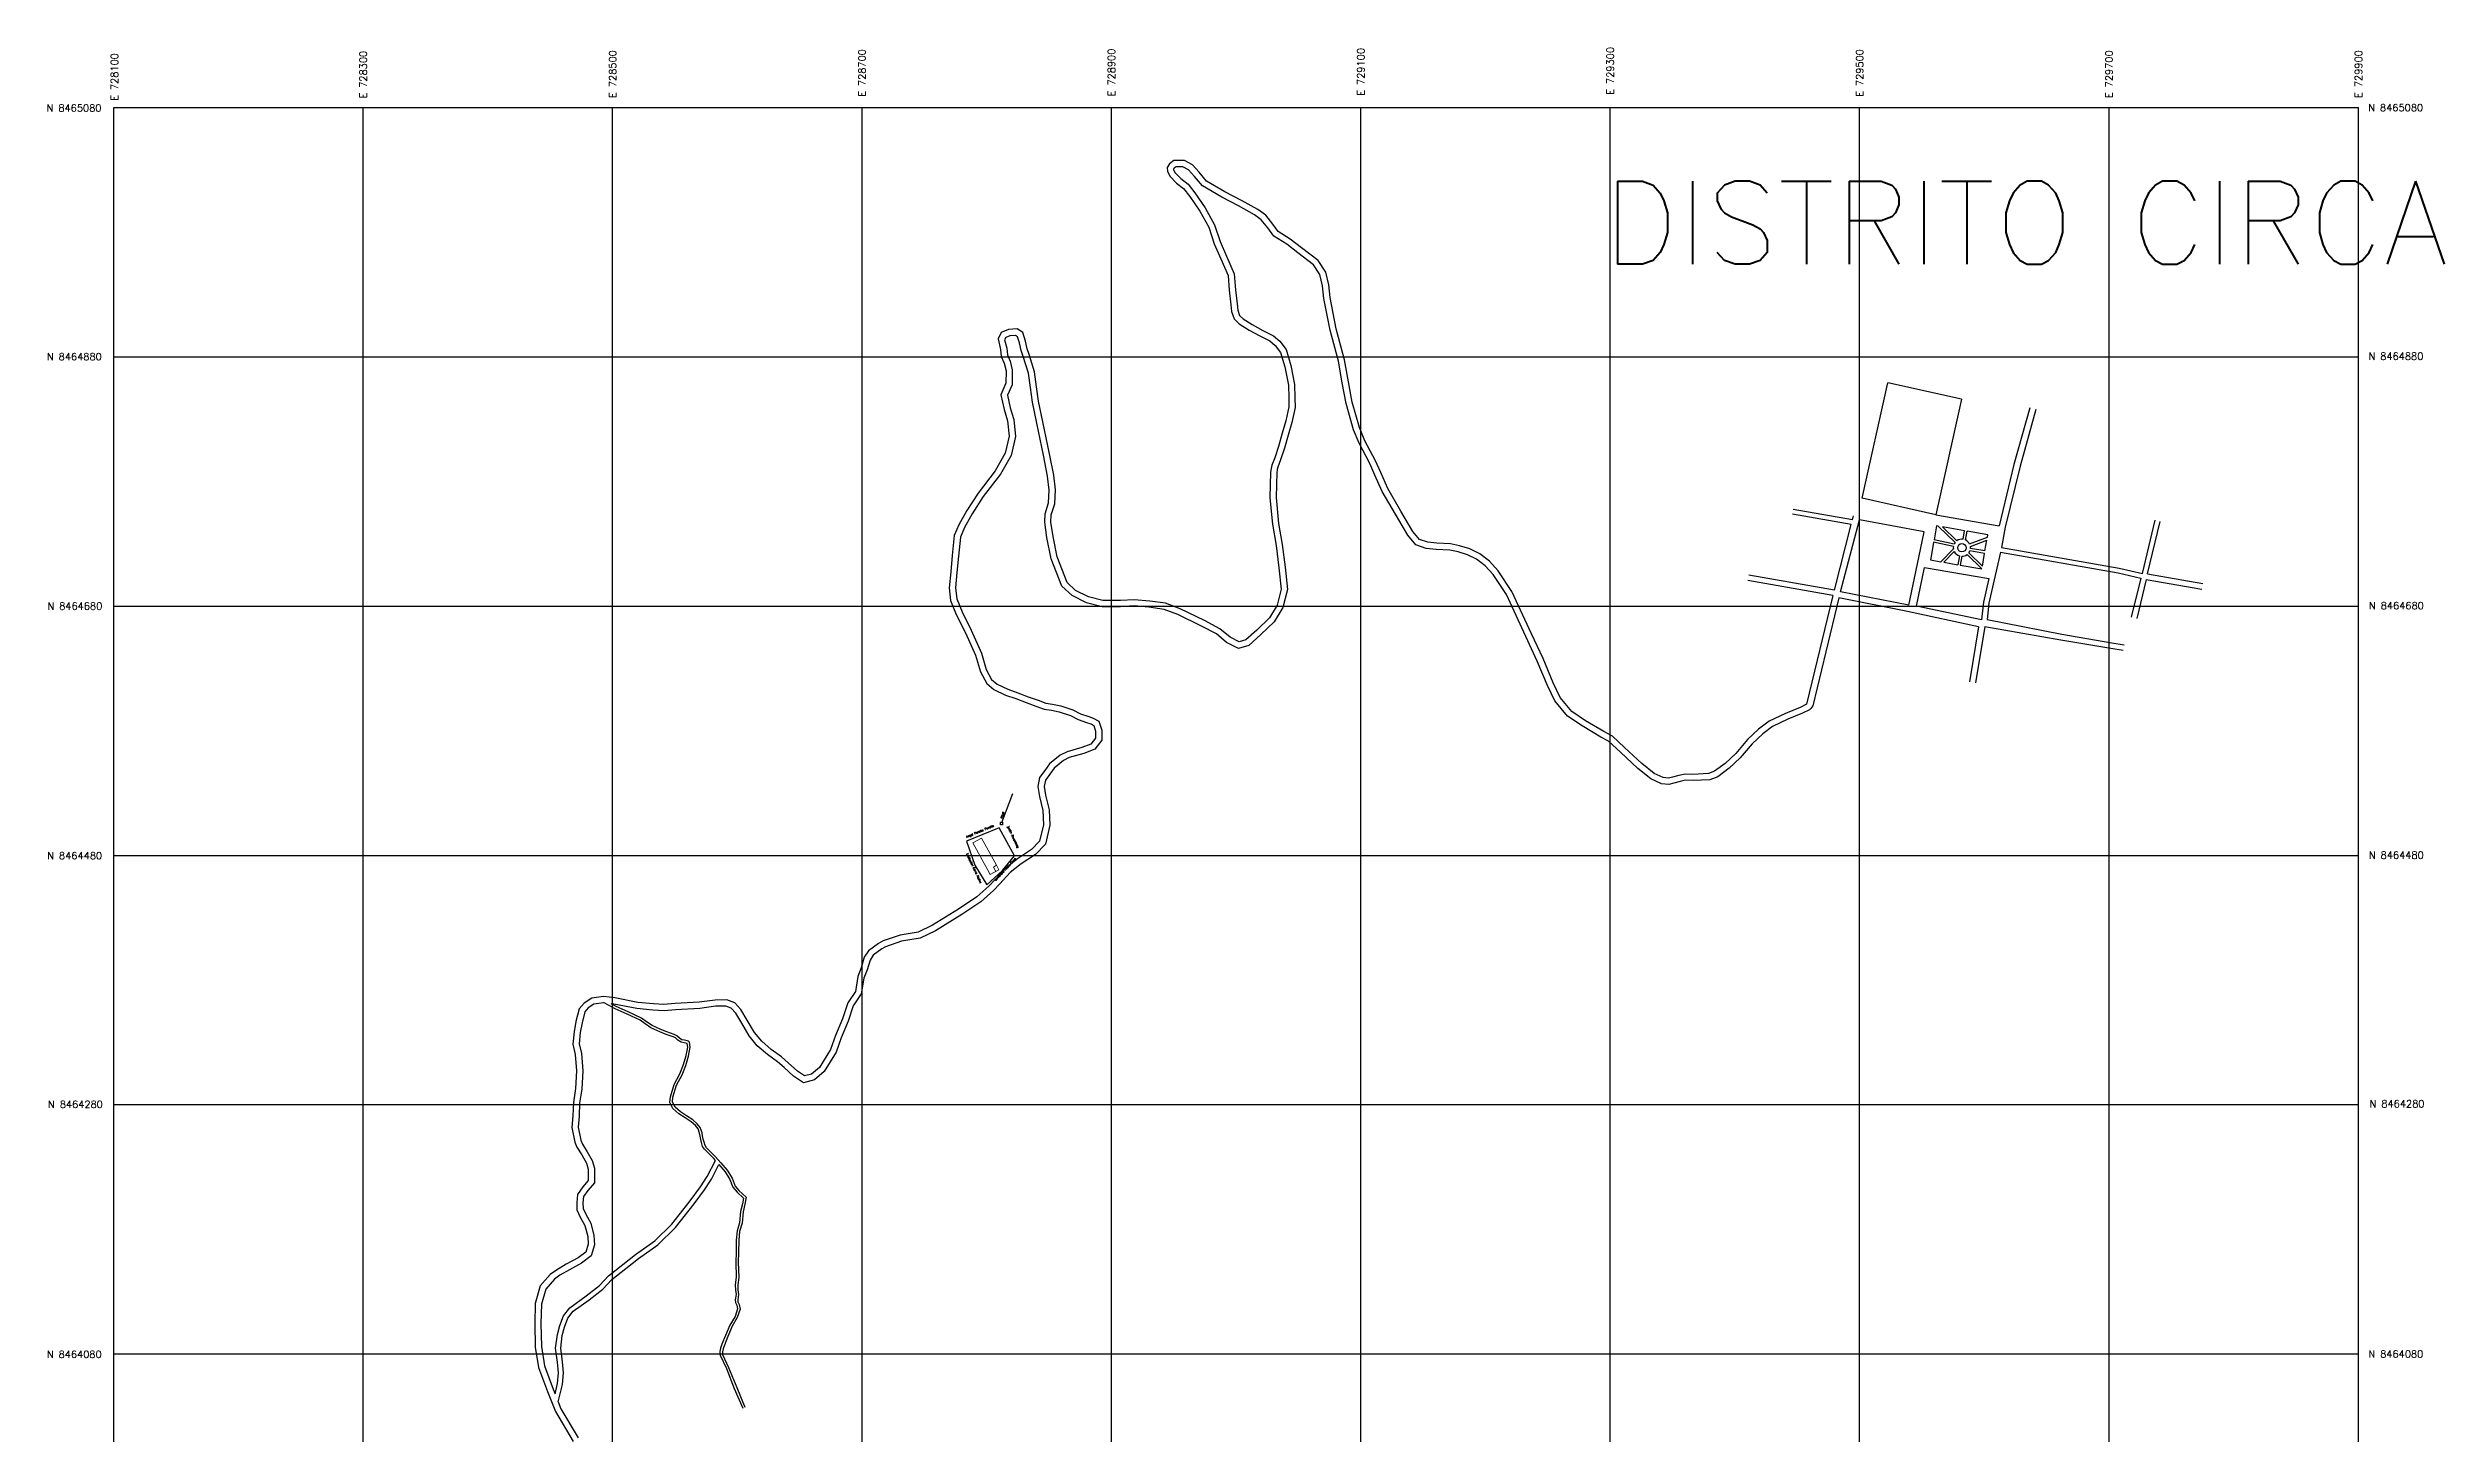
# Model space of a CAD drawing. Header units: metres. Extents: x 728046 to 731067, y 8463034 to 8465128.
# Drawn here: x 728047 to 729969, y 8464016 to 8465128 of the extents above; entities that cross this region are included whole.
import ezdxf

# ---------------------------------------------------------------- set-up
doc = ezdxf.new("R2010")
doc.units = ezdxf.units.M
doc.linetypes.add('CENTER', pattern=[2, 1.25, -0.25, 0.25, -0.25])
for name, color, linetype in [('C-HYDR-CTCH-HDPT', 2, 'Continuous'), ('C-PROP-LOTS', 6, 'Continuous'), ('C-RAIL-CANT-VIEW-CNTR', 7, 'Continuous'), ('C-RAIL-CANT-VIEW-LEFT', 5, 'Continuous'), ('Dibujo & Figuras', 7, 'Continuous'), ('V-ROAD-CNTR', 1, 'CENTER')]:
    doc.layers.add(name, color=color, linetype=linetype)
doc.styles.get("Standard").update_dxf_attribs({"font": 'simplex.shx'})

msp = doc.modelspace()

# ---------------------------------------------------------------- linework, layer by layer
at = {"layer": 'C-HYDR-CTCH-HDPT'}
for p, q in [((728100, 8463080), (728100, 8465080)), ((728100, 8465080), (729900, 8465080)), ((728300, 8463080), (728300, 8465080)), ((728500, 8463080), (728500, 8465080)), ((728700, 8463080), (728700, 8465080)), ((728900, 8463080), (728900, 8465080)), ((729100, 8463080), (729100, 8465080)), ((729300, 8463080), (729300, 8465080)), ((729500, 8463080), (729500, 8465080)), ((729700, 8463080), (729700, 8465080)), ((729900, 8463080), (729900, 8465080)), ((728100, 8464880), (729900, 8464880)), ((728100, 8464680), (729900, 8464680)), ((728100, 8464480), (729900, 8464480)), ((728100, 8464280), (729900, 8464280)), ((728100, 8464080), (729900, 8464080))]:
    msp.add_line(p, q, dxfattribs=at)
at = {"layer": 'C-HYDR-CTCH-HDPT', "flags": 128}
msp.add_lwpolyline([(728820.6, 8464529.3), (728811.9, 8464506)], dxfattribs=at)
at = {"layer": 'C-HYDR-CTCH-HDPT'}
msp.add_lwpolyline([(728811.1, 8464506.5), (728812.6, 8464506.5), (728812.6, 8464504.4), (728811.1, 8464504.4)], close=True, dxfattribs=at)
at = {"layer": 'C-PROP-LOTS', "flags": 128}
for points in [[(729457.5, 8464601.2), (729452.3, 8464598.6), (729440.5, 8464593.7), (729427.4, 8464587.7), (729419, 8464581.2), (729410, 8464572.9), (729400.6, 8464561.6), (729392.2, 8464553.8), (729383.7, 8464547.5), (729378.8, 8464545.6), (729366.3, 8464545), (729360, 8464545.2), (729355.1, 8464544.2), (729349.8, 8464542.8), (729346.8, 8464542), (729342.4, 8464542.4), (729335.2, 8464545.7), (729325.4, 8464553.6), (729311.5, 8464566.5), (729301.7, 8464575.6), (729294.9, 8464579.3), (729280.2, 8464588), (729269.1, 8464595.5), (729259.8, 8464606.7), (729254.2, 8464618.3), (729246.1, 8464637.9), (729236.9, 8464657.6), (729221.2, 8464691.8), (729210, 8464708.4), (729203.3, 8464716.1), (729195.4, 8464722), (729187.3, 8464725.8), (729179.2, 8464728.4), (729171.9, 8464729.8), (729160.9, 8464730.5), (729153.6, 8464731.2), (729147, 8464733.5), (729141.7, 8464739.8), (729132, 8464756.1), (729121.7, 8464774.2), (729115.9, 8464787.1), (729111.7, 8464796.5), (729103.2, 8464812.7), (729098.8, 8464823.2), (729093.1, 8464843.5), (729090, 8464859.9), (729087, 8464877.6), (729080.2, 8464902.5), (729075.3, 8464927.6), (729074.2, 8464937.6), (729071.8, 8464948), (729065.7, 8464957.2), (729052.4, 8464967.5), (729043.4, 8464974.4), (729033.6, 8464980.5), (729029.3, 8464986.4), (729023.7, 8464993.5), (729017.3, 8464998.2), (729004.4, 8465005.5), (728991, 8465012.4), (728976.3, 8465021), (728970.4, 8465028), (728965, 8465034.1), (728958.6, 8465037.6), (728950.1, 8465037.4), (728946.5, 8465034.8), (728944.7, 8465031.9), (728945, 8465028.7), (728947.1, 8465024.6), (728952.3, 8465019.3), (728957.9, 8465015), (728962.9, 8465008.6), (728970.8, 8464996.8), (728978.1, 8464983.9), (728982.5, 8464970.6), (728987.6, 8464958.6), (728993.6, 8464945.3), (728994.4, 8464933.4), (728995.8, 8464921.8), (728996.3, 8464916.2), (728998.4, 8464910.4), (729002.5, 8464906.5), (729010.4, 8464901.4), (729019, 8464896.8), (729027.1, 8464892.7), (729031.3, 8464889.1), (729035.6, 8464883.5), (729039, 8464871.9), (729041.9, 8464857.2), (729042.2, 8464847), (729042.3, 8464839.8), (729039.9, 8464828.6), (729036.8, 8464818.6), (729033.9, 8464808), (729031, 8464799), (729028.6, 8464793), (729028, 8464790.4), (729027.6, 8464787.5)], [(729459.7, 8464596.7), (729454.3, 8464594), (729442.5, 8464589.2), (729430, 8464583.4), (729422.3, 8464577.4), (729413.7, 8464569.4), (729404.2, 8464558.2), (729395.4, 8464549.9), (729386.2, 8464543), (729379.8, 8464540.6), (729366.4, 8464540), (729360.4, 8464540.2), (729356.2, 8464539.3), (729351.1, 8464537.9), (729347.1, 8464536.9), (729341.1, 8464537.5), (729332.6, 8464541.4), (729322.1, 8464549.8), (729308.1, 8464562.8), (729298.7, 8464571.5), (729292.4, 8464574.9), (729277.5, 8464583.8), (729265.7, 8464591.8), (729255.5, 8464604), (729249.6, 8464616.3), (729241.5, 8464635.9), (729232.3, 8464655.5), (729216.8, 8464689.3), (729206, 8464705.3), (729199.8, 8464712.4), (729192.8, 8464717.7), (729185.4, 8464721.1), (729178, 8464723.6), (729171.3, 8464724.9), (729160.5, 8464725.5), (729152.5, 8464726.3), (729144.1, 8464729.2), (729137.6, 8464736.9), (729127.7, 8464753.6), (729117.2, 8464771.9), (729111.3, 8464785.1), (729107.2, 8464794.3), (729098.7, 8464810.6), (729094, 8464821.5), (729088.2, 8464842.4), (729085, 8464859), (729082.1, 8464876.5), (729075.3, 8464901.3), (729070.3, 8464926.8), (729069.2, 8464936.8), (729067.2, 8464946), (729062, 8464953.7), (729049.4, 8464963.5), (729040.6, 8464970.3), (729030.1, 8464976.7), (729025.3, 8464983.4), (729020.2, 8464989.9), (729014.6, 8464994), (729002, 8465001.1), (728988.6, 8465008), (728973, 8465017.1), (728966.7, 8465024.7), (728961.8, 8465030.1), (728957.3, 8465032.5), (728951.8, 8465032.4), (728950.2, 8465031.3), (728949.8, 8465030.7), (728949.9, 8465030.1), (728951.2, 8465027.6), (728955.6, 8465023.1), (728961.4, 8465018.6), (728966.9, 8465011.6), (728975.1, 8464999.4), (728982.7, 8464985.9), (728987.2, 8464972.4), (728992.2, 8464960.6), (728998.5, 8464946.6), (728999.4, 8464933.8), (729000.8, 8464922.4), (729001.3, 8464917.3), (729002.7, 8464913.2), (729005.6, 8464910.4), (729012.9, 8464905.8), (729021.3, 8464901.2), (729029.9, 8464896.9), (729035, 8464892.6), (729040.2, 8464885.8), (729043.9, 8464873.1), (729046.9, 8464857.7), (729047.2, 8464847.1), (729047.3, 8464839.3), (729044.7, 8464827.4), (729041.6, 8464817.2), (729038.7, 8464806.6), (729035.7, 8464797.3), (729033.4, 8464791.5), (729032.9, 8464789.5), (729032.6, 8464786.9)], [(729027.6, 8464787.5), (729027, 8464766.9), (729029.1, 8464745.6), (729032, 8464728.7), (729034.2, 8464710.8), (729036.1, 8464693.5), (729032.9, 8464680.8), (729026.7, 8464670.5), (729016.5, 8464660.7), (729007.8, 8464652.8), (729002.4, 8464651.2), (728995.2, 8464655.1), (728986.9, 8464661.7), (728974.6, 8464668.4), (728955.2, 8464677.9), (728943.4, 8464682.2), (728930.7, 8464684), (728918.3, 8464685.1), (728907.3, 8464684.4), (728893.2, 8464684.4), (728881.7, 8464687.3), (728871.3, 8464692.5), (728864.4, 8464699), (728856.4, 8464719.4), (728853.2, 8464735.9), (728851.5, 8464747.4), (728851.8, 8464753.1), (728854.6, 8464761.9), (728855.2, 8464773.2), (728853.7, 8464785.1), (728850.3, 8464802.1), (728845.1, 8464827.8), (728841.6, 8464844.5), (728840, 8464856), (728838.4, 8464867.9), (728834.1, 8464881.7), (728832.5, 8464886.3), (728831.2, 8464892.4), (728828.9, 8464899.4), (728824.3, 8464902.3), (728817.5, 8464901.9), (728811.7, 8464899.4), (728809.1, 8464894.3), (728811, 8464885.9), (728811.7, 8464880.3), (728813.9, 8464875), (728815.5, 8464868.8), (728815.3, 8464858.7), (728811.3, 8464849.6), (728813.9, 8464837.7), (728816.7, 8464828.5), (728818.1, 8464816.4), (728814.8, 8464802.6), (728806.8, 8464788.6), (728793.1, 8464770.7), (728784, 8464756.6), (728777.6, 8464745.2), (728774, 8464736.6), (728772.4, 8464720.5), (728771.2, 8464707.5), (728770, 8464694.7), (728771, 8464684.5), (728775.6, 8464673.3), (728783, 8464658.5), (728791, 8464640.5), (728794.9, 8464627.3), (728800, 8464617.9), (728805.8, 8464613), (728815.1, 8464608.5), (728823.3, 8464605.8), (728831.5, 8464602.6), (728839.5, 8464599.8), (728846, 8464597.3), (728851.9, 8464596.4), (728858.1, 8464595.1), (728867.2, 8464592.2), (728873.3, 8464588.9), (728880.1, 8464586.7), (728883.4, 8464585.4), (728885.8, 8464584.2), (728887.3, 8464579.7), (728887.2, 8464574.1), (728883.5, 8464569.2), (728876.2, 8464566.5), (728864.5, 8464563.1), (728858.8, 8464560.5), (728850.4, 8464553.5), (728846.5, 8464548), (728842.4, 8464542.4), (728840.9, 8464535.2), (728842.3, 8464527.1), (728845.1, 8464515.9), (728845.5, 8464504.6), (728842.4, 8464491.5), (728835.8, 8464484.7), (728824.7, 8464477.1), (728815.5, 8464469.9), (728806.7, 8464460.6), (728801.8, 8464455.3), (728792.1, 8464446.7), (728777.3, 8464436.8), (728756.4, 8464423.9), (728745, 8464418.4), (728730.5, 8464416), (728717, 8464411.3), (728713.1, 8464409.3), (728705.3, 8464403.3), (728701.8, 8464398.2), (728699.4, 8464389.8), (728696.7, 8464382.8), (728694.7, 8464370.7), (728688.5, 8464361.6), (728684.3, 8464348.8), (728678.8, 8464335.4), (728674.7, 8464324.2), (728665.9, 8464309.9), (728659.6, 8464304.4), (728654, 8464303), (728648.2, 8464306.9), (728640.9, 8464313.6), (728635.3, 8464318.4), (728627.2, 8464324.2), (728619.6, 8464330.8), (728613.7, 8464338), (728607.8, 8464347.9), (728602.8, 8464356.2), (728598, 8464361.7), (728591.5, 8464364), (728582.2, 8464363.9), (728569.5, 8464362.2), (728550.2, 8464361.1), (728541.2, 8464360.3), (728532.7, 8464360.9), (728520.1, 8464362), (728501.9, 8464365.6), (728492.6, 8464366.7), (728483.2, 8464365.3), (728477.2, 8464361.5), (728473.2, 8464356.8), (728470.6, 8464346.8), (728469.1, 8464338.5), (728468.1, 8464328.4), (728470, 8464320.3), (728471.1, 8464307), (728470.2, 8464292.9), (728468.5, 8464281.8), (728468.2, 8464271), (728467.3, 8464261.6), (728469.7, 8464250), (728471.3, 8464245.9), (728475.2, 8464239.6), (728479, 8464233.1), (728480.5, 8464228.2), (728480.4, 8464219.2), (728476, 8464214.1), (728471.8, 8464208), (728471.2, 8464201.4), (728471.4, 8464195.6), (728474.1, 8464189.8), (728477.7, 8464183), (728480, 8464174.3), (728480.5, 8464168.1), (728478.5, 8464161.6), (728472.4, 8464157), (728462.8, 8464152), (728454.9, 8464147.3), (728450, 8464143.6), (728442, 8464134.5), (728438, 8464120.5), (728437.5, 8464104.4), (728438, 8464085.5), (728440.5, 8464069.2), (728447.7, 8464049.8), (728454.1, 8464033.7), (728468.3, 8464009.8)], [(729032.6, 8464787.4), (729032, 8464767.1), (729034.1, 8464746.3), (729036.9, 8464729.5), (729039.2, 8464711.3), (729041.2, 8464693.2), (729037.5, 8464678.8), (729030.6, 8464667.4), (729019.9, 8464657.1), (729010.3, 8464648.4), (729001.9, 8464645.9), (728992.4, 8464650.9), (728984.2, 8464657.6), (728972.3, 8464664), (728953.3, 8464673.3), (728942.2, 8464677.3), (728930.1, 8464679), (728918.2, 8464680.1), (728907.4, 8464679.4), (728892.6, 8464679.4), (728879.9, 8464682.6), (728868.4, 8464688.4), (728860.1, 8464696.1), (728851.6, 8464718), (728848.3, 8464735.1), (728846.5, 8464747.2), (728846.8, 8464754), (728849.6, 8464762.8), (728850.2, 8464773), (728848.8, 8464784.3), (728845.4, 8464801.1), (728840.2, 8464826.7), (728836.6, 8464843.7), (728835.1, 8464855.4), (728833.5, 8464866.8), (728829.3, 8464880.1), (728827.6, 8464885), (728826.3, 8464891.1), (728824.7, 8464896.1), (728823, 8464897.2), (728818.6, 8464896.9), (728815.3, 8464895.5), (728814.3, 8464893.7), (728816, 8464886.8), (728816.6, 8464881.6), (728818.7, 8464876.6), (728820.5, 8464869.4), (728820.3, 8464857.6), (728816.6, 8464849.1), (728818.7, 8464839), (728821.6, 8464829.6), (728823.2, 8464816.1), (728819.5, 8464800.7), (728811, 8464785.9), (728797.2, 8464767.9), (728788.2, 8464754), (728782.1, 8464743), (728778.9, 8464735.3), (728777.3, 8464720), (728776.1, 8464707), (728775, 8464694.7), (728775.9, 8464685.8), (728780.2, 8464675.4), (728787.6, 8464660.6), (728795.7, 8464642.2), (728799.6, 8464629.2), (728803.9, 8464621.1), (728808.5, 8464617.3), (728817, 8464613.2), (728824.9, 8464610.5), (728833.2, 8464607.3), (728841.2, 8464604.5), (728847.4, 8464602.1), (728852.8, 8464601.3), (728859.3, 8464600), (728869.1, 8464596.8), (728875.3, 8464593.6), (728881.8, 8464591.4), (728885.4, 8464590), (728890, 8464587.7), (728892.3, 8464580.4), (728892.2, 8464572.4), (728886.6, 8464565.1), (728877.8, 8464561.7), (728866.2, 8464558.4), (728861.5, 8464556.2), (728854.1, 8464550), (728850.5, 8464545.1), (728847.1, 8464540.3), (728846, 8464535.2), (728847.2, 8464528.2), (728850.1, 8464516.6), (728850.5, 8464504.1), (728847, 8464489), (728839, 8464480.8), (728827.7, 8464473.1), (728818.8, 8464466.2), (728810.4, 8464457.2), (728805.3, 8464451.8), (728795.2, 8464442.7), (728780, 8464432.6), (728758.8, 8464419.5), (728746.5, 8464413.6), (728731.7, 8464411.1), (728718.9, 8464406.7), (728715.8, 8464405.1), (728708.9, 8464399.9), (728706.4, 8464396), (728704.1, 8464388.2), (728701.5, 8464381.5), (728699.4, 8464368.8), (728693, 8464359.4), (728689, 8464347.1), (728683.4, 8464333.6), (728679.2, 8464322), (728669.7, 8464306.6), (728662, 8464299.9), (728653.1, 8464297.6), (728645.1, 8464302.9), (728637.6, 8464309.9), (728632.2, 8464314.4), (728624.1, 8464320.3), (728616, 8464327.3), (728609.6, 8464335.1), (728603.5, 8464345.4), (728598.7, 8464353.3), (728595.1, 8464357.5), (728590.7, 8464359), (728582.6, 8464358.9), (728570, 8464357.2), (728550.5, 8464356.1), (728541.3, 8464355.3), (728532.3, 8464355.9), (728519.4, 8464357.1), (728501.1, 8464360.6), (728498.8, 8464360.9)], [(729581.7, 8464846.1), (729561, 8464753.3), (729501.9, 8464766.5), (729522.6, 8464859.2)], [(729581.7, 8464846.1), (729522.6, 8464859.2)], [(729636.4, 8464839), (729623.7, 8464793.5), (729611.9, 8464744.4)], [(729641.3, 8464837.7), (729628.6, 8464792.2), (729616.7, 8464743.2)], [(729494.2, 8464749.3), (729446.8, 8464757.6)], [(729493.2, 8464745.4), (729446.1, 8464753.7)], [(729479.9, 8464692.7), (729493.2, 8464745.4)], [(729484.7, 8464691.5), (729500, 8464749.2)], [(729494.2, 8464749.3), (729495, 8464752.5)], [(729551.7, 8464739.6), (729500, 8464749.2)], [(729539.5, 8464680.7), (729547.4, 8464718.9), (729551.7, 8464739.6)], [(729562.9, 8464744.2), (729561.7, 8464744.4), (729559.7, 8464733.2)], [(729561, 8464753.3), (729611.9, 8464744.4)], [(729576.5, 8464730.9), (729562.9, 8464744.2)], [(729577.9, 8464732.4), (729566.4, 8464743.5)], [(729584.2, 8464740.4), (729566.4, 8464743.5)], [(729583, 8464733.6), (729584.2, 8464740.4)], [(729584.9, 8464733), (729586.2, 8464740)], [(729602.8, 8464737.1), (729586.2, 8464740)], [(729588.2, 8464729.8), (729602.5, 8464735.4)], [(729602.5, 8464735.4), (729602.8, 8464737.1)], [(729616.7, 8464743.2), (729613.8, 8464727.1), (729708.2, 8464710.5), (729726.8, 8464706.1), (729737.1, 8464748.8)], [(729730.8, 8464705.8), (729741, 8464747.8)], [(729559.3, 8464731.2), (729557.5, 8464721.3), (729556.8, 8464717.1), (729565, 8464715.6)], [(729575.2, 8464727.7), (729559.2, 8464731.2)], [(729575.7, 8464729.6), (729559.7, 8464733.2)], [(729575.2, 8464726), (729565, 8464715.6)], [(729575.8, 8464723.8), (729567.4, 8464715.2)], [(729580, 8464720.2), (729578.7, 8464713.2)], [(729582, 8464720), (729580.7, 8464712.8)], [(729586.1, 8464721.3), (729597.9, 8464709.8)], [(729587.5, 8464722.7), (729598.4, 8464712.1)], [(729600.2, 8464722.3), (729588.4, 8464724.3)], [(729588.8, 8464727.9), (729602.1, 8464733)], [(729600.5, 8464724.2), (729588.8, 8464726.2)], [(729598.4, 8464712.1), (729600.2, 8464722.3)], [(729600.5, 8464724.2), (729602.1, 8464733)], [(729613, 8464723.2), (729603.6, 8464682.3), (729602.3, 8464669.2), (729662.1, 8464657.4), (729702.2, 8464650.6), (729712, 8464649)], [(729613, 8464723.2), (729707.4, 8464706.6), (729725.4, 8464702.3)], [(729478.4, 8464688.4), (729410.4, 8464700.5)], [(729479.9, 8464692.7), (729411.2, 8464704.9)], [(729597.8, 8464669), (729545.5, 8464679.9), (729551.9, 8464710.9)], [(729551.9, 8464710.9), (729603.5, 8464702.1)], [(729567.4, 8464715.2), (729578.7, 8464713.2)], [(729580.7, 8464712.8), (729597.9, 8464709.8)], [(729603.5, 8464702.1), (729599.2, 8464683), (729597.8, 8464669)], [(729725.4, 8464702.4), (729717.8, 8464671.1)], [(729729.7, 8464701.3), (729722.2, 8464670)], [(729729.7, 8464701.3), (729774.3, 8464693.6)], [(729729.7, 8464701.3), (729729.7, 8464701.3)], [(729730.8, 8464705.8), (729775.1, 8464698)], [(729478.4, 8464688.4), (729457.5, 8464601.2)], [(729483.2, 8464686.7), (729462.4, 8464600)], [(729538.5, 8464675.7), (729483.2, 8464686.7)], [(729539.5, 8464680.7), (729484.7, 8464691.5)], [(729595.2, 8464663.4), (729538.5, 8464675.7)], [(729595.2, 8464663.4), (729588.1, 8464619.1)], [(729600.3, 8464663.7), (729593, 8464618.3)], [(729600.3, 8464663.7), (729661.2, 8464653), (729701.5, 8464646.2), (729711.3, 8464644.5)], [(729462.4, 8464600), (729460.8, 8464597.7), (729459.7, 8464596.7)], [(728493.3, 8464361.6), (728492.6, 8464361.7), (728485, 8464360.5), (728480.5, 8464357.7), (728477.7, 8464354.4), (728475.5, 8464345.7), (728474.1, 8464337.8), (728473.2, 8464328.8), (728475, 8464321.1), (728476.1, 8464307.1), (728475.2, 8464292.4), (728473.5, 8464281.3), (728473.2, 8464270.7), (728472.3, 8464261.8), (728474.5, 8464251.4), (728475.8, 8464248.2), (728479.5, 8464242.2), (728483.6, 8464235.2), (728485.5, 8464229), (728485.4, 8464217.3), (728480, 8464211.1), (728476.6, 8464206.2), (728476.2, 8464201.3), (728476.4, 8464196.8), (728478.5, 8464192.1), (728482.4, 8464184.9), (728485, 8464175.1), (728485.6, 8464167.6), (728482.8, 8464158.6), (728475.1, 8464152.8), (728465.3, 8464147.6), (728457.7, 8464143.1), (728453.4, 8464139.9), (728446.5, 8464132), (728443, 8464119.8), (728442.5, 8464104.4), (728443, 8464085.9), (728445.4, 8464070.5), (728452.3, 8464051.6), (728453.8, 8464048)], [(728582.5, 8464235.2), (728581.1, 8464236.8), (728577.9, 8464239.9), (728575.5, 8464242.4), (728573.7, 8464244.2), (728572.2, 8464246.4), (728571.4, 8464249.5), (728570.8, 8464251.9), (728570.2, 8464254.8), (728569.8, 8464257), (728568.5, 8464260.6), (728566.4, 8464263.3), (728563, 8464266.3), (728558.1, 8464269.3), (728553, 8464272.5), (728548.4, 8464276.8), (728546, 8464281.6), (728546.4, 8464286.3), (728549.3, 8464296.2), (728553.9, 8464304.7), (728556.9, 8464312.2), (728559, 8464319.3), (728560.3, 8464326), (728559.7, 8464329.1), (728557.3, 8464329.7), (728554.9, 8464330.1), (728552.2, 8464331.8), (728550.4, 8464333.6), (728548.6, 8464334.5), (728542.9, 8464336.4), (728537.8, 8464338.5), (728530.7, 8464341.6), (728526.1, 8464344.8), (728522.1, 8464347.7), (728511.6, 8464352.7), (728502, 8464356.9), (728493.3, 8464361.6)], [(728586.8, 8464233.2), (728582.5, 8464238.2), (728579.3, 8464241.3), (728576.9, 8464243.8), (728575.3, 8464245.4), (728574.1, 8464247.2), (728573.4, 8464250), (728572.7, 8464252.4), (728572.2, 8464255.1), (728571.7, 8464257.5), (728570.2, 8464261.6), (728567.8, 8464264.7), (728564.2, 8464267.9), (728559.2, 8464271), (728554.3, 8464274.1), (728550.1, 8464278), (728548.1, 8464282), (728548.3, 8464286), (728551.1, 8464295.5), (728555.7, 8464303.8), (728558.8, 8464311.5), (728560.9, 8464318.9), (728562.3, 8464326), (728561.6, 8464330), (728560.9, 8464330.9), (728557.7, 8464331.7), (728555.6, 8464332), (728553.5, 8464333.4), (728551.6, 8464335.2), (728549.4, 8464336.3), (728543.6, 8464338.3), (728538.6, 8464340.3), (728531.7, 8464343.4), (728527.2, 8464346.4), (728523.2, 8464349.4), (728512.4, 8464354.5), (728502.9, 8464358.7), (728498.8, 8464360.9)], [(728453.8, 8464048), (728455.9, 8464056.2), (728456.6, 8464064.7), (728455.7, 8464073.3), (728454.3, 8464084.7), (728455.7, 8464095.5), (728457.6, 8464102.8), (728460.6, 8464110.6), (728465.6, 8464117.1), (728478.7, 8464126.6), (728489.5, 8464135), (728496.6, 8464142.6), (728508.1, 8464151.8), (728518.3, 8464159.8), (728533.8, 8464170.7), (728547.4, 8464184.2), (728562.2, 8464202.8), (728570.4, 8464214), (728575.9, 8464222.3), (728582.5, 8464235.2)], [(728456.4, 8464041.6), (728459.8, 8464055.5), (728460.6, 8464064.7), (728459.7, 8464073.7), (728458.4, 8464084.7), (728459.6, 8464094.7), (728461.4, 8464101.5), (728464.2, 8464108.6), (728468.4, 8464114.2), (728481.1, 8464123.4), (728492.2, 8464132), (728499.4, 8464139.6), (728510.6, 8464148.6), (728520.7, 8464156.6), (728536.3, 8464167.6), (728550.4, 8464181.5), (728565.4, 8464200.4), (728573.7, 8464211.7), (728579.3, 8464220.3), (728585.3, 8464231.9)], [(728585.3, 8464231.9), (728590.3, 8464226.1), (728594.1, 8464220), (728596.5, 8464213.7), (728599.8, 8464209.7), (728604.9, 8464205), (728604.2, 8464200.5), (728602.6, 8464194.3), (728601.8, 8464185.3), (728599.8, 8464178.7), (728599.1, 8464171.3), (728599, 8464161.6), (728598.8, 8464153.6), (728599.2, 8464141.5), (728598.4, 8464135.5), (728598.5, 8464131.2), (728599, 8464127.8), (728598.3, 8464123.5), (728598.5, 8464121.2), (728599.6, 8464119), (728600.1, 8464116.1), (728598.2, 8464110), (728594.1, 8464103.1), (728590.6, 8464094.7), (728587.7, 8464087.9), (728586.6, 8464084.6), (728586.1, 8464081.9), (728586.2, 8464079.1), (728591.2, 8464068.4), (728597.6, 8464052.2), (728604.3, 8464036.6)], [(728585.3, 8464231.9), (728585.3, 8464231.9)], [(728586.8, 8464233.2), (728591.9, 8464227.3), (728595.9, 8464220.9), (728598.3, 8464214.7), (728601.2, 8464211.1), (728607, 8464205.7), (728606.1, 8464200.1), (728604.6, 8464193.9), (728603.8, 8464184.9), (728601.8, 8464178.3), (728601.1, 8464171.2), (728601, 8464161.5), (728600.8, 8464153.6), (728601.2, 8464141.4), (728600.4, 8464135.4), (728600.5, 8464131.3), (728601, 8464127.8), (728600.3, 8464123.4), (728600.4, 8464121.8), (728601.5, 8464119.6), (728602.2, 8464116), (728600, 8464109.2), (728595.9, 8464102.2), (728592.4, 8464093.9), (728589.6, 8464087.1), (728588.6, 8464084.1), (728588.1, 8464081.8), (728588.2, 8464079.6), (728593, 8464069.2), (728599.5, 8464053), (728606.1, 8464037.4)], [(728456.4, 8464041.6), (728458.6, 8464036), (728472.4, 8464012.6)]]:
    msp.add_lwpolyline(points, dxfattribs=at)
at = {"layer": 'C-PROP-LOTS'}
msp.add_circle((729582, 8464726.8), 3.34, dxfattribs=at)
for start, end in [(172.7477, 186.8291), (143.3296, 155.9996), (206.0341, 253.2713), (81.3579, 126.607), (270, 306.5999), (25.5005, 64.5117), (323.3226, 338.3269), (355.0803, 8.7361)]:
    msp.add_arc((729582, 8464726.8), 6.88, start, end, dxfattribs=at)
at = {"layer": 'C-RAIL-CANT-VIEW-LEFT', "flags": 128}
msp.add_lwpolyline([(728812.7, 8464467.9), (728822.3, 8464479.7), (728822.3, 8464479.7), (728809.9, 8464502.1), (728783.7, 8464491.4), (728790.4, 8464472), (728800.1, 8464456.4)], close=True, dxfattribs=at)
at = {"layer": 'Dibujo & Figuras', "lineweight": 0, "flags": 128}
msp.add_lwpolyline([(728807.9, 8464472), (728795.9, 8464493.9), (728788.9, 8464490), (728800.9, 8464468.1), (728802.8, 8464464.6), (728809.8, 8464468.5), (728807.9, 8464472), (728805.3, 8464470.5), (728807.2, 8464467)], dxfattribs=at)

# ---------------------------------------------------------------- texts
at = {"layer": 'C-RAIL-CANT-VIEW-CNTR'}
msp.add_text('E 728100', height=5.76, rotation=90, dxfattribs=at).set_placement((728103.4, 8465085.3))
for s, p in [('N 8465080', (728046.2, 8465076.7)), ('N 8465080', (729907.9, 8465077)), ('N 8464880', (728046.4, 8464877.2)), ('N 8464880', (729908.1, 8464877.6)), ('N 8464680', (728046.8, 8464677.1)), ('N 8464680', (729908.5, 8464677.5)), ('N 8464480', (728046.7, 8464476.9)), ('N 8464480', (729908.4, 8464477.3)), ('N 8464280', (728047.3, 8464277.4)), ('N 8464280', (729909, 8464277.8)), ('N 8464080', (728046.3, 8464076.8)), ('N 8464080', (729908, 8464077.1))]:
    msp.add_text(s, height=5.76, dxfattribs=at).set_placement(p)
at = {"layer": 'C-RAIL-CANT-VIEW-CNTR', "char_height": 5.76, "attachment_point": 5, "rotation": 90}
for s, insert in [('\\A1;E 728300', (728300, 8465106.3)), ('\\A1;E 728500', (728500, 8465106.8)), ('\\A1;E 728700', (728700, 8465107.7)), ('\\A1;E 728900', (728900, 8465108.1)), ('\\A1;E 729100', (729100, 8465108.6)), ('\\A1;E 729300', (729300, 8465109.4)), ('\\A1;E 729500', (729500, 8465107.7)), ('\\A1;E 729700', (729700, 8465106.7)), ('\\A1;E 729900', (729900, 8465106.8))]:
    msp.add_mtext(s, dxfattribs=dict(at, insert=insert))
at = {"layer": 'V-ROAD-CNTR', "color": 0}
msp.add_text('DISTRITO CIRCA', height=66.667, dxfattribs=at).set_placement((729294.4, 8464954.2))
for s, height, rotation, p in [('Angel Peralta Peralta', 1.667, 22.7878, (728783.9, 8464494, 3127)), ('agua', 1.67, 70.1871, (728812.2, 8464509.6)), ('jardin Ahuanccoy', 1.667, 295.406, (728816.4, 8464503)), ('Exaltacion Cerro Atahui', 1.667, 295.406, (728783.4, 8464481.3)), ('carretera hacia Circa', 1.667, 46.7369, (728807.2, 8464459.5))]:
    msp.add_text(s, height=height, rotation=rotation, dxfattribs=at).set_placement(p)

doc.saveas('drawing.dxf')
